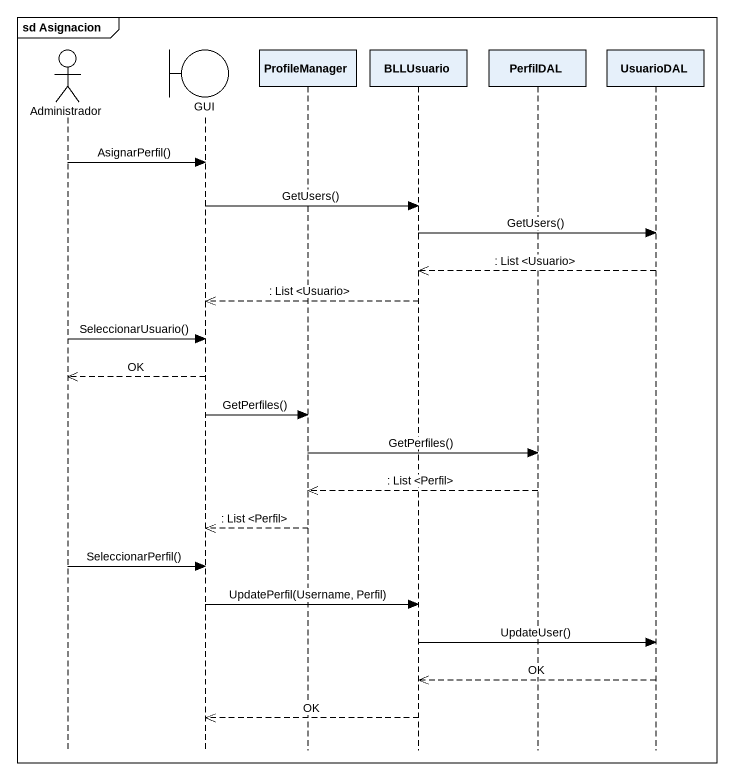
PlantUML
@startuml
mainframe sd Asignacion
hide footbox
actor Administrador
boundary GUI
participant ProfileManager
participant BLLUsuario
participant PerfilDAL
participant UsuarioDAL

Administrador -> GUI : AsignarPerfil()
GUI -> BLLUsuario : GetUsers()
BLLUsuario -> UsuarioDAL : GetUsers()
UsuarioDAL -->> BLLUsuario : : List <Usuario>
BLLUsuario -->> GUI : : List <Usuario>
Administrador -> GUI : SeleccionarUsuario()
GUI -->> Administrador : OK
GUI -> ProfileManager : GetPerfiles()
ProfileManager -> PerfilDAL : GetPerfiles()
PerfilDAL -->> ProfileManager : : List <Perfil>
ProfileManager -->> GUI : : List <Perfil>
Administrador -> GUI : SeleccionarPerfil()
GUI -> BLLUsuario : UpdatePerfil(Username, Perfil)
BLLUsuario -> UsuarioDAL : UpdateUser()
UsuarioDAL -->> BLLUsuario : OK
BLLUsuario -->> GUI : OK
@enduml
